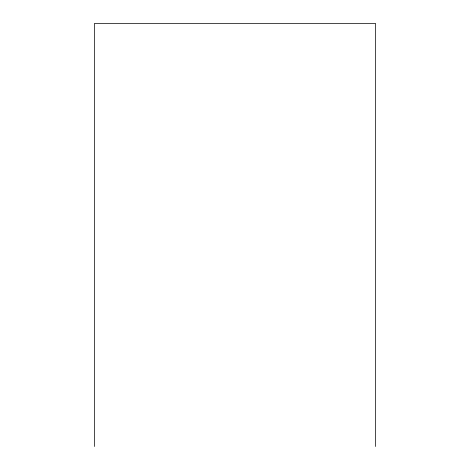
<?xml version="1.0" encoding="UTF-8"?>
<svg xmlns="http://www.w3.org/2000/svg" width="470" height="470" viewBox="0 0 470 470"><rect width="100%" height="100%" fill="white"/><g stroke="black" fill="none" stroke-linecap="round" stroke-linejoin="round"><path stroke-width="0.7" d="M375.606 446.5L375.606 23.5L94.394 23.5L94.394 446.5"/></g></svg>
